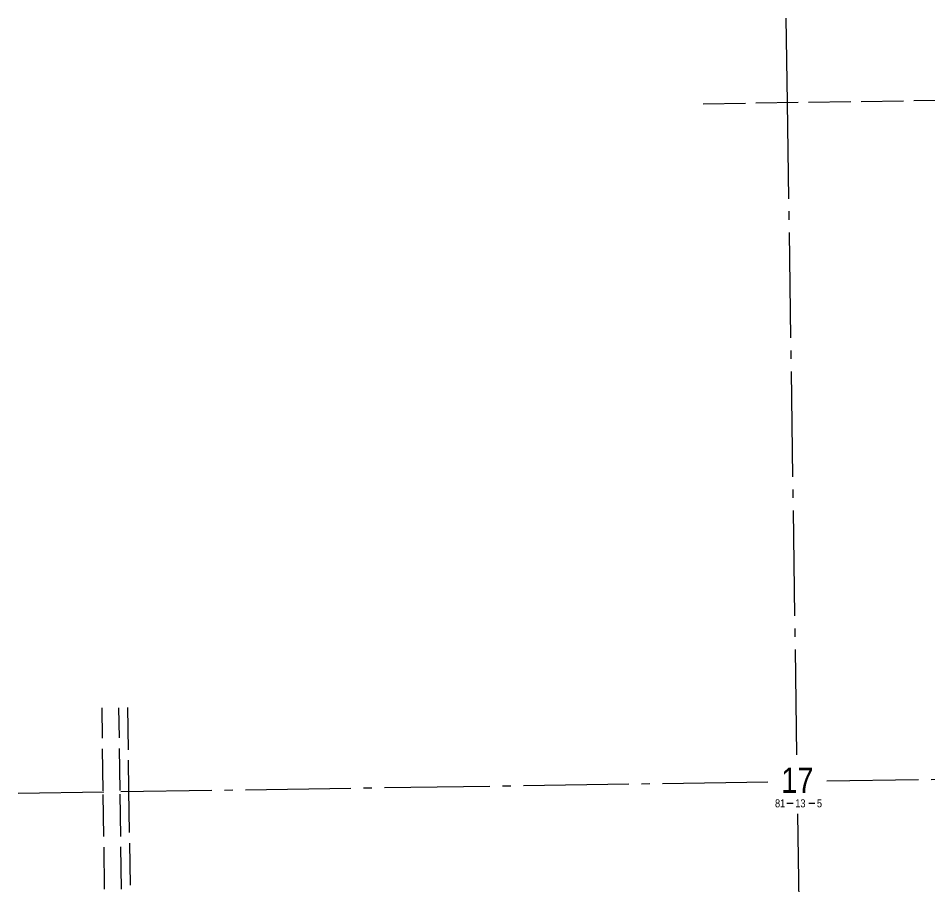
# Model space of a CAD drawing. Extents: x 560272 to 568164, y 6204780 to 6214217.
# Drawn here: x 561562 to 562644, y 6208825 to 6209856 of the extents above; entities that cross this region are included whole.
import ezdxf
from ezdxf.enums import TextEntityAlignment as Align

# ---------------------------------------------------------------- set-up
doc = ezdxf.new("R2010")
doc.units = 0
doc.header["$LTSCALE"] = 5
doc.linetypes.add('foc-QUARTERLINE', pattern=[33, 25, -3, 2, -3])
doc.linetypes.add('foc-UNSURVEYED', pattern=[12.5, 10, -2.5])
for name, color, linetype in [('10', 1, 'Continuous'), ('9', 3, 'Continuous'), ('L-SECLBL', 7, 'Continuous'), ('L-SECQ', 8, 'foc-QUARTERLINE'), ('L-USEC', 7, 'foc-UNSURVEYED')]:
    doc.layers.add(name, color=color, linetype=linetype)
doc.styles.add('80L', font='ARIALN.TTF', dxfattribs={"height": 10})
doc.styles.add('SIMPLEX', font='ARIALN.TTF')

# ---------------------------------------------------------------- blocks, each defined once
blk = doc.blocks.new('L-SECLBL')
at = {"layer": '9', "color": 7}
for p, q in [((-5.1, -27.8), (-12.3, -27.8)), ((20.7, -27.8), (13.5, -27.8))]:
    blk.add_line(p, q, dxfattribs=at)
at = {"layer": '10', "color": 2, "style": 'SIMPLEX'}
blk.add_attdef('SEC', text='', height=30, dxfattribs=at).set_placement((0, 0), align=Align.MIDDLE)
at = {"layer": '10', "color": 5, "style": '80L'}
blk.add_attdef('TWP', text='', height=9.5, dxfattribs=at).set_placement((-14.4, -27.4), align=Align.MIDDLE_RIGHT)
blk.add_attdef('RGE', text='', height=9.5, dxfattribs=at).set_placement((3.6, -27.4), align=Align.MIDDLE_CENTER)
blk.add_attdef('MER', text='', height=9.5, dxfattribs=at).set_placement((23.2, -27.4), align=Align.MIDDLE_LEFT)

msp = doc.modelspace()

# ---------------------------------------------------------------- linework, layer by layer
at = {"layer": 'L-SECQ', "flags": 128}
for points in [[(562474.882, 6209755.885), (562473.433, 6209855.828)], [(562486.108, 6208981.814), (562474.882, 6209755.885)], [(563290.225, 6208962.094), (562521.353, 6208950.512)], [(562451.648, 6208949.462), (561683.533, 6208937.892)], [(561663.428, 6208937.59), (561561.912, 6208936.06)], [(562498.211, 6208147.297), (562487.123, 6208911.822)]]:
    msp.add_lwpolyline(points, dxfattribs=at)
at = {"layer": 'L-USEC', "flags": 128}
for points in [[(562374.939, 6209754.386), (563278.372, 6209767.936)], [(561662.796, 6208939.248), (561661.39, 6209037.524)], [(561682.902, 6208939.535), (561681.496, 6209037.827)], [(561691.548, 6209037.979), (561692.955, 6208939.699)], [(561674.304, 6208134.957), (561662.796, 6208939.248)], [(561694.409, 6208135.259), (561682.902, 6208939.535)], [(561692.955, 6208939.699), (561704.341, 6208143.865)]]:
    msp.add_lwpolyline(points, dxfattribs=at)

# ---------------------------------------------------------------- block references
at = {"layer": 'L-SECLBL'}
msp.add_blockref('L-SECLBL', (562486.548, 6208951.817), dxfattribs=at).add_auto_attribs({'SEC': '17', 'TWP': '81', 'RGE': '13', 'MER': '5'})

doc.saveas('drawing.dxf')
